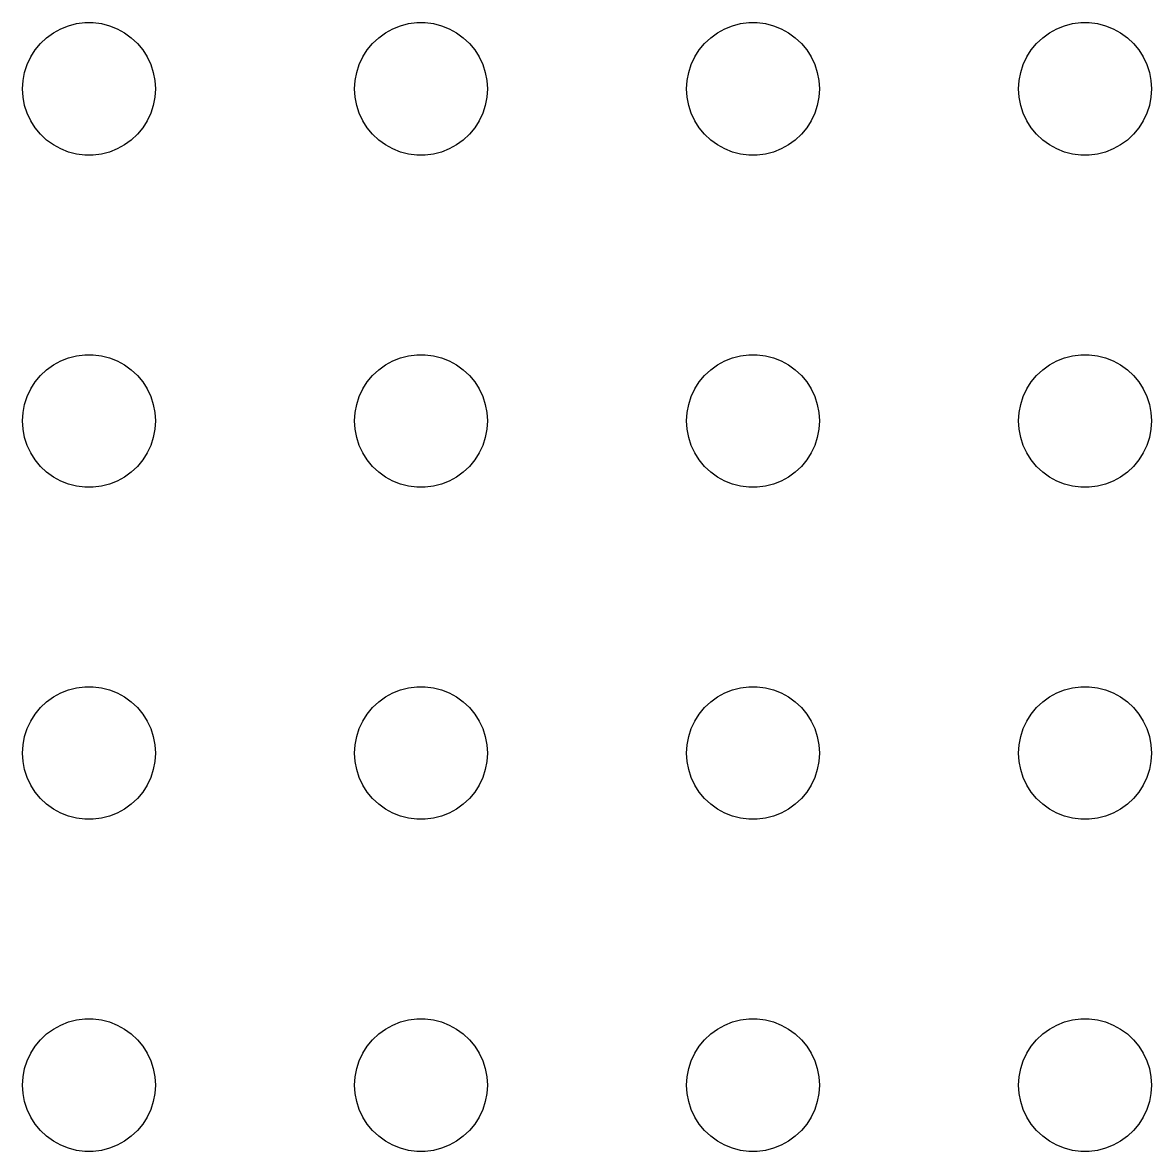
# Model space of a CAD drawing. Header units: metres. Extents: x -127 to 127, y -112 to 112.
# Drawn here: x -91.5 to -66, y -84 to -58.5 of the extents above; entities that cross this region are included whole.
import ezdxf

# ---------------------------------------------------------------- set-up
doc = ezdxf.new("R2010")
doc.units = ezdxf.units.M

msp = doc.modelspace()

# ---------------------------------------------------------------- linework, layer by layer
for p, q in [((-90.8037, -58.7335), (-90.6387, -58.6428)), ((-90.6387, -58.6428), (-90.4635, -58.5734)), ((-90.4635, -58.5734), (-90.2811, -58.5266)), ((-90.2811, -58.5266), (-90.0942, -58.503)), ((-90.0942, -58.503), (-89.9058, -58.503)), ((-89.9058, -58.503), (-89.7189, -58.5266)), ((-89.7189, -58.5266), (-89.5365, -58.5734)), ((-89.5365, -58.5734), (-89.3613, -58.6428)), ((-89.3613, -58.6428), (-89.1963, -58.7335)), ((-83.3037, -58.7335), (-83.1387, -58.6428)), ((-83.1387, -58.6428), (-82.9635, -58.5734)), ((-82.9635, -58.5734), (-82.7811, -58.5266)), ((-82.7811, -58.5266), (-82.5942, -58.503)), ((-82.5942, -58.503), (-82.4058, -58.503)), ((-82.4058, -58.503), (-82.2189, -58.5266)), ((-82.2189, -58.5266), (-82.0365, -58.5734)), ((-82.0365, -58.5734), (-81.8613, -58.6428)), ((-81.8613, -58.6428), (-81.6963, -58.7335)), ((-75.8037, -58.7335), (-75.6387, -58.6428)), ((-75.6387, -58.6428), (-75.4635, -58.5734)), ((-75.4635, -58.5734), (-75.2811, -58.5266)), ((-75.2811, -58.5266), (-75.0942, -58.503)), ((-75.0942, -58.503), (-74.9058, -58.503)), ((-74.9058, -58.503), (-74.7189, -58.5266)), ((-74.7189, -58.5266), (-74.5365, -58.5734)), ((-74.5365, -58.5734), (-74.3613, -58.6428)), ((-74.3613, -58.6428), (-74.1963, -58.7335)), ((-68.3037, -58.7335), (-68.1387, -58.6428)), ((-68.1387, -58.6428), (-67.9635, -58.5734)), ((-67.9635, -58.5734), (-67.7811, -58.5266)), ((-67.7811, -58.5266), (-67.5942, -58.503)), ((-67.5942, -58.503), (-67.4058, -58.503)), ((-67.4058, -58.503), (-67.2189, -58.5266)), ((-67.2189, -58.5266), (-67.0365, -58.5734)), ((-67.0365, -58.5734), (-66.8613, -58.6428)), ((-66.8613, -58.6428), (-66.6963, -58.7335)), ((-91.0934, -58.9732), (-90.9561, -58.8442)), ((-90.9561, -58.8442), (-90.8037, -58.7335)), ((-89.1963, -58.7335), (-89.0439, -58.8442)), ((-89.0439, -58.8442), (-88.9065, -58.9732)), ((-83.5934, -58.9732), (-83.4561, -58.8442)), ((-83.4561, -58.8442), (-83.3037, -58.7335)), ((-81.6963, -58.7335), (-81.5439, -58.8442)), ((-81.5439, -58.8442), (-81.4065, -58.9732)), ((-76.0934, -58.9732), (-75.9561, -58.8442)), ((-75.9561, -58.8442), (-75.8037, -58.7335)), ((-74.1963, -58.7335), (-74.0439, -58.8442)), ((-74.0439, -58.8442), (-73.9065, -58.9732)), ((-68.5934, -58.9732), (-68.4561, -58.8442)), ((-68.4561, -58.8442), (-68.3037, -58.7335)), ((-66.6963, -58.7335), (-66.5439, -58.8442)), ((-66.5439, -58.8442), (-66.4065, -58.9732)), ((-91.3145, -59.2774), (-91.2135, -59.1183)), ((-91.2135, -59.1183), (-91.0934, -58.9732)), ((-88.9065, -58.9732), (-88.7865, -59.1183)), ((-88.7865, -59.1183), (-88.6855, -59.2774)), ((-83.8145, -59.2774), (-83.7135, -59.1183)), ((-83.7135, -59.1183), (-83.5934, -58.9732)), ((-81.4065, -58.9732), (-81.2865, -59.1183)), ((-81.2865, -59.1183), (-81.1855, -59.2774)), ((-76.3145, -59.2774), (-76.2135, -59.1183)), ((-76.2135, -59.1183), (-76.0934, -58.9732)), ((-73.9065, -58.9732), (-73.7865, -59.1183)), ((-73.7865, -59.1183), (-73.6855, -59.2774)), ((-68.8145, -59.2774), (-68.7135, -59.1183)), ((-68.7135, -59.1183), (-68.5934, -58.9732)), ((-66.4065, -58.9732), (-66.2865, -59.1183)), ((-66.2865, -59.1183), (-66.1855, -59.2774)), ((-91.3947, -59.4478), (-91.3145, -59.2774)), ((-88.6855, -59.2774), (-88.6053, -59.4478)), ((-83.8947, -59.4478), (-83.8145, -59.2774)), ((-81.1855, -59.2774), (-81.1053, -59.4478)), ((-76.3947, -59.4478), (-76.3145, -59.2774)), ((-73.6855, -59.2774), (-73.6053, -59.4478)), ((-68.8947, -59.4478), (-68.8145, -59.2774)), ((-66.1855, -59.2774), (-66.1053, -59.4478)), ((-91.4882, -59.812), (-91.4529, -59.627)), ((-91.4529, -59.627), (-91.3947, -59.4478)), ((-88.6053, -59.4478), (-88.5471, -59.627)), ((-88.5471, -59.627), (-88.5118, -59.812)), ((-83.9882, -59.812), (-83.9529, -59.627)), ((-83.9529, -59.627), (-83.8947, -59.4478)), ((-81.1053, -59.4478), (-81.0471, -59.627)), ((-81.0471, -59.627), (-81.0118, -59.812)), ((-76.4882, -59.812), (-76.4529, -59.627)), ((-76.4529, -59.627), (-76.3947, -59.4478)), ((-73.6053, -59.4478), (-73.5471, -59.627)), ((-73.5471, -59.627), (-73.5118, -59.812)), ((-68.9882, -59.812), (-68.9529, -59.627)), ((-68.9529, -59.627), (-68.8947, -59.4478)), ((-66.1053, -59.4478), (-66.0471, -59.627)), ((-66.0471, -59.627), (-66.0118, -59.812)), ((-91.5, -60), (-91.4882, -59.812)), ((-88.5118, -59.812), (-88.5, -60)), ((-84, -60), (-83.9882, -59.812)), ((-81.0118, -59.812), (-81, -60)), ((-76.5, -60), (-76.4882, -59.812)), ((-73.5118, -59.812), (-73.5, -60)), ((-69, -60), (-68.9882, -59.812)), ((-66.0118, -59.812), (-66, -60)), ((-91.4882, -60.188), (-91.5, -60)), ((-88.5, -60), (-88.5118, -60.188)), ((-83.9882, -60.188), (-84, -60)), ((-81, -60), (-81.0118, -60.188)), ((-76.4882, -60.188), (-76.5, -60)), ((-73.5, -60), (-73.5118, -60.188)), ((-68.9882, -60.188), (-69, -60)), ((-66, -60), (-66.0118, -60.188)), ((-91.4529, -60.373), (-91.4882, -60.188)), ((-91.3947, -60.5522), (-91.4529, -60.373)), ((-88.5471, -60.373), (-88.6053, -60.5522)), ((-88.5118, -60.188), (-88.5471, -60.373)), ((-83.9529, -60.373), (-83.9882, -60.188)), ((-83.8947, -60.5522), (-83.9529, -60.373)), ((-81.0471, -60.373), (-81.1053, -60.5522)), ((-81.0118, -60.188), (-81.0471, -60.373)), ((-76.4529, -60.373), (-76.4882, -60.188)), ((-76.3947, -60.5522), (-76.4529, -60.373)), ((-73.5471, -60.373), (-73.6053, -60.5522)), ((-73.5118, -60.188), (-73.5471, -60.373)), ((-68.9529, -60.373), (-68.9882, -60.188)), ((-68.8947, -60.5522), (-68.9529, -60.373)), ((-66.0471, -60.373), (-66.1053, -60.5522)), ((-66.0118, -60.188), (-66.0471, -60.373)), ((-91.3145, -60.7226), (-91.3947, -60.5522)), ((-88.6053, -60.5522), (-88.6855, -60.7226)), ((-83.8145, -60.7226), (-83.8947, -60.5522)), ((-81.1053, -60.5522), (-81.1855, -60.7226)), ((-76.3145, -60.7226), (-76.3947, -60.5522)), ((-73.6053, -60.5522), (-73.6855, -60.7226)), ((-68.8145, -60.7226), (-68.8947, -60.5522)), ((-66.1053, -60.5522), (-66.1855, -60.7226)), ((-91.2135, -60.8817), (-91.3145, -60.7226)), ((-91.0934, -61.0268), (-91.2135, -60.8817)), ((-88.7865, -60.8817), (-88.9065, -61.0268)), ((-88.6855, -60.7226), (-88.7865, -60.8817)), ((-83.7135, -60.8817), (-83.8145, -60.7226)), ((-83.5934, -61.0268), (-83.7135, -60.8817)), ((-81.2865, -60.8817), (-81.4065, -61.0268)), ((-81.1855, -60.7226), (-81.2865, -60.8817)), ((-76.2135, -60.8817), (-76.3145, -60.7226)), ((-76.0934, -61.0268), (-76.2135, -60.8817)), ((-73.7865, -60.8817), (-73.9065, -61.0268)), ((-73.6855, -60.7226), (-73.7865, -60.8817)), ((-68.7135, -60.8817), (-68.8145, -60.7226)), ((-68.5934, -61.0268), (-68.7135, -60.8817)), ((-66.2865, -60.8817), (-66.4065, -61.0268)), ((-66.1855, -60.7226), (-66.2865, -60.8817)), ((-90.9561, -61.1558), (-91.0934, -61.0268)), ((-90.8037, -61.2665), (-90.9561, -61.1558)), ((-89.0439, -61.1558), (-89.1963, -61.2665)), ((-88.9065, -61.0268), (-89.0439, -61.1558)), ((-83.4561, -61.1558), (-83.5934, -61.0268)), ((-83.3037, -61.2665), (-83.4561, -61.1558)), ((-81.5439, -61.1558), (-81.6963, -61.2665)), ((-81.4065, -61.0268), (-81.5439, -61.1558)), ((-75.9561, -61.1558), (-76.0934, -61.0268)), ((-75.8037, -61.2665), (-75.9561, -61.1558)), ((-74.0439, -61.1558), (-74.1963, -61.2665)), ((-73.9065, -61.0268), (-74.0439, -61.1558)), ((-68.4561, -61.1558), (-68.5934, -61.0268)), ((-68.3037, -61.2665), (-68.4561, -61.1558)), ((-66.5439, -61.1558), (-66.6963, -61.2665)), ((-66.4065, -61.0268), (-66.5439, -61.1558)), ((-90.6387, -61.3572), (-90.8037, -61.2665)), ((-90.4635, -61.4266), (-90.6387, -61.3572)), ((-90.2811, -61.4734), (-90.4635, -61.4266)), ((-89.5365, -61.4266), (-89.7189, -61.4734)), ((-89.3613, -61.3572), (-89.5365, -61.4266)), ((-89.1963, -61.2665), (-89.3613, -61.3572)), ((-83.1387, -61.3572), (-83.3037, -61.2665)), ((-82.9635, -61.4266), (-83.1387, -61.3572)), ((-82.7811, -61.4734), (-82.9635, -61.4266)), ((-82.0365, -61.4266), (-82.2189, -61.4734)), ((-81.8613, -61.3572), (-82.0365, -61.4266)), ((-81.6963, -61.2665), (-81.8613, -61.3572)), ((-75.6387, -61.3572), (-75.8037, -61.2665)), ((-75.4635, -61.4266), (-75.6387, -61.3572)), ((-75.2811, -61.4734), (-75.4635, -61.4266)), ((-74.5365, -61.4266), (-74.7189, -61.4734)), ((-74.3613, -61.3572), (-74.5365, -61.4266)), ((-74.1963, -61.2665), (-74.3613, -61.3572)), ((-68.1387, -61.3572), (-68.3037, -61.2665)), ((-67.9635, -61.4266), (-68.1387, -61.3572)), ((-67.7811, -61.4734), (-67.9635, -61.4266)), ((-67.0365, -61.4266), (-67.2189, -61.4734)), ((-66.8613, -61.3572), (-67.0365, -61.4266)), ((-66.6963, -61.2665), (-66.8613, -61.3572)), ((-90.0942, -61.497), (-90.2811, -61.4734)), ((-89.9058, -61.497), (-90.0942, -61.497)), ((-89.7189, -61.4734), (-89.9058, -61.497)), ((-82.5942, -61.497), (-82.7811, -61.4734)), ((-82.4058, -61.497), (-82.5942, -61.497)), ((-82.2189, -61.4734), (-82.4058, -61.497)), ((-75.0942, -61.497), (-75.2811, -61.4734)), ((-74.9058, -61.497), (-75.0942, -61.497)), ((-74.7189, -61.4734), (-74.9058, -61.497)), ((-67.5942, -61.497), (-67.7811, -61.4734)), ((-67.4058, -61.497), (-67.5942, -61.497)), ((-67.2189, -61.4734), (-67.4058, -61.497)), ((-90.4635, -66.0734), (-90.2811, -66.0266)), ((-90.2811, -66.0266), (-90.0942, -66.003)), ((-90.0942, -66.003), (-89.9058, -66.003)), ((-89.9058, -66.003), (-89.7189, -66.0266)), ((-89.7189, -66.0266), (-89.5365, -66.0734)), ((-82.9635, -66.0734), (-82.7811, -66.0266)), ((-82.7811, -66.0266), (-82.5942, -66.003)), ((-82.5942, -66.003), (-82.4058, -66.003)), ((-82.4058, -66.003), (-82.2189, -66.0266)), ((-82.2189, -66.0266), (-82.0365, -66.0734)), ((-75.4635, -66.0734), (-75.2811, -66.0266)), ((-75.2811, -66.0266), (-75.0942, -66.003)), ((-75.0942, -66.003), (-74.9058, -66.003)), ((-74.9058, -66.003), (-74.7189, -66.0266)), ((-74.7189, -66.0266), (-74.5365, -66.0734)), ((-67.9635, -66.0734), (-67.7811, -66.0266)), ((-67.7811, -66.0266), (-67.5942, -66.003)), ((-67.5942, -66.003), (-67.4058, -66.003)), ((-67.4058, -66.003), (-67.2189, -66.0266)), ((-67.2189, -66.0266), (-67.0365, -66.0734)), ((-90.9561, -66.3442), (-90.8037, -66.2335)), ((-90.8037, -66.2335), (-90.6387, -66.1428)), ((-90.6387, -66.1428), (-90.4635, -66.0734)), ((-89.5365, -66.0734), (-89.3613, -66.1428)), ((-89.3613, -66.1428), (-89.1963, -66.2335)), ((-89.1963, -66.2335), (-89.0439, -66.3442)), ((-83.4561, -66.3442), (-83.3037, -66.2335)), ((-83.3037, -66.2335), (-83.1387, -66.1428)), ((-83.1387, -66.1428), (-82.9635, -66.0734)), ((-82.0365, -66.0734), (-81.8613, -66.1428)), ((-81.8613, -66.1428), (-81.6963, -66.2335)), ((-81.6963, -66.2335), (-81.5439, -66.3442)), ((-75.9561, -66.3442), (-75.8037, -66.2335)), ((-75.8037, -66.2335), (-75.6387, -66.1428)), ((-75.6387, -66.1428), (-75.4635, -66.0734)), ((-74.5365, -66.0734), (-74.3613, -66.1428)), ((-74.3613, -66.1428), (-74.1963, -66.2335)), ((-74.1963, -66.2335), (-74.0439, -66.3442)), ((-68.4561, -66.3442), (-68.3037, -66.2335)), ((-68.3037, -66.2335), (-68.1387, -66.1428)), ((-68.1387, -66.1428), (-67.9635, -66.0734)), ((-67.0365, -66.0734), (-66.8613, -66.1428)), ((-66.8613, -66.1428), (-66.6963, -66.2335)), ((-66.6963, -66.2335), (-66.5439, -66.3442)), ((-91.2135, -66.6183), (-91.0934, -66.4732)), ((-91.0934, -66.4732), (-90.9561, -66.3442)), ((-89.0439, -66.3442), (-88.9065, -66.4732)), ((-88.9065, -66.4732), (-88.7865, -66.6183)), ((-83.7135, -66.6183), (-83.5934, -66.4732)), ((-83.5934, -66.4732), (-83.4561, -66.3442)), ((-81.5439, -66.3442), (-81.4065, -66.4732)), ((-81.4065, -66.4732), (-81.2865, -66.6183)), ((-76.2135, -66.6183), (-76.0934, -66.4732)), ((-76.0934, -66.4732), (-75.9561, -66.3442)), ((-74.0439, -66.3442), (-73.9065, -66.4732)), ((-73.9065, -66.4732), (-73.7865, -66.6183)), ((-68.7135, -66.6183), (-68.5934, -66.4732)), ((-68.5934, -66.4732), (-68.4561, -66.3442)), ((-66.5439, -66.3442), (-66.4065, -66.4732)), ((-66.4065, -66.4732), (-66.2865, -66.6183)), ((-91.3947, -66.9478), (-91.3145, -66.7774)), ((-91.3145, -66.7774), (-91.2135, -66.6183)), ((-88.7865, -66.6183), (-88.6855, -66.7774)), ((-88.6855, -66.7774), (-88.6053, -66.9478)), ((-83.8947, -66.9478), (-83.8145, -66.7774)), ((-83.8145, -66.7774), (-83.7135, -66.6183)), ((-81.2865, -66.6183), (-81.1855, -66.7774)), ((-81.1855, -66.7774), (-81.1053, -66.9478)), ((-76.3947, -66.9478), (-76.3145, -66.7774)), ((-76.3145, -66.7774), (-76.2135, -66.6183)), ((-73.7865, -66.6183), (-73.6855, -66.7774)), ((-73.6855, -66.7774), (-73.6053, -66.9478)), ((-68.8947, -66.9478), (-68.8145, -66.7774)), ((-68.8145, -66.7774), (-68.7135, -66.6183)), ((-66.2865, -66.6183), (-66.1855, -66.7774)), ((-66.1855, -66.7774), (-66.1053, -66.9478)), ((-91.4529, -67.127), (-91.3947, -66.9478)), ((-88.6053, -66.9478), (-88.5471, -67.127)), ((-83.9529, -67.127), (-83.8947, -66.9478)), ((-81.1053, -66.9478), (-81.0471, -67.127)), ((-76.4529, -67.127), (-76.3947, -66.9478)), ((-73.6053, -66.9478), (-73.5471, -67.127)), ((-68.9529, -67.127), (-68.8947, -66.9478)), ((-66.1053, -66.9478), (-66.0471, -67.127)), ((-91.5, -67.5), (-91.4882, -67.312)), ((-91.4882, -67.312), (-91.4529, -67.127)), ((-88.5471, -67.127), (-88.5118, -67.312)), ((-88.5118, -67.312), (-88.5, -67.5)), ((-84, -67.5), (-83.9882, -67.312)), ((-83.9882, -67.312), (-83.9529, -67.127)), ((-81.0471, -67.127), (-81.0118, -67.312)), ((-81.0118, -67.312), (-81, -67.5)), ((-76.5, -67.5), (-76.4882, -67.312)), ((-76.4882, -67.312), (-76.4529, -67.127)), ((-73.5471, -67.127), (-73.5118, -67.312)), ((-73.5118, -67.312), (-73.5, -67.5)), ((-69, -67.5), (-68.9882, -67.312)), ((-68.9882, -67.312), (-68.9529, -67.127)), ((-66.0471, -67.127), (-66.0118, -67.312)), ((-66.0118, -67.312), (-66, -67.5)), ((-91.4882, -67.688), (-91.5, -67.5)), ((-88.5, -67.5), (-88.5118, -67.688)), ((-83.9882, -67.688), (-84, -67.5)), ((-81, -67.5), (-81.0118, -67.688)), ((-76.4882, -67.688), (-76.5, -67.5)), ((-73.5, -67.5), (-73.5118, -67.688)), ((-68.9882, -67.688), (-69, -67.5)), ((-66, -67.5), (-66.0118, -67.688)), ((-91.4529, -67.873), (-91.4882, -67.688)), ((-88.5118, -67.688), (-88.5471, -67.873)), ((-83.9529, -67.873), (-83.9882, -67.688)), ((-81.0118, -67.688), (-81.0471, -67.873)), ((-76.4529, -67.873), (-76.4882, -67.688)), ((-73.5118, -67.688), (-73.5471, -67.873)), ((-68.9529, -67.873), (-68.9882, -67.688)), ((-66.0118, -67.688), (-66.0471, -67.873)), ((-91.3947, -68.0522), (-91.4529, -67.873)), ((-91.3145, -68.2226), (-91.3947, -68.0522)), ((-88.6053, -68.0522), (-88.6855, -68.2226)), ((-88.5471, -67.873), (-88.6053, -68.0522)), ((-83.8947, -68.0522), (-83.9529, -67.873)), ((-83.8145, -68.2226), (-83.8947, -68.0522)), ((-81.1053, -68.0522), (-81.1855, -68.2226)), ((-81.0471, -67.873), (-81.1053, -68.0522)), ((-76.3947, -68.0522), (-76.4529, -67.873)), ((-76.3145, -68.2226), (-76.3947, -68.0522)), ((-73.6053, -68.0522), (-73.6855, -68.2226)), ((-73.5471, -67.873), (-73.6053, -68.0522)), ((-68.8947, -68.0522), (-68.9529, -67.873)), ((-68.8145, -68.2226), (-68.8947, -68.0522)), ((-66.1053, -68.0522), (-66.1855, -68.2226)), ((-66.0471, -67.873), (-66.1053, -68.0522)), ((-91.2135, -68.3817), (-91.3145, -68.2226)), ((-88.6855, -68.2226), (-88.7865, -68.3817)), ((-83.7135, -68.3817), (-83.8145, -68.2226)), ((-81.1855, -68.2226), (-81.2865, -68.3817)), ((-76.2135, -68.3817), (-76.3145, -68.2226)), ((-73.6855, -68.2226), (-73.7865, -68.3817)), ((-68.7135, -68.3817), (-68.8145, -68.2226)), ((-66.1855, -68.2226), (-66.2865, -68.3817)), ((-91.0934, -68.5268), (-91.2135, -68.3817)), ((-90.9561, -68.6558), (-91.0934, -68.5268)), ((-88.9065, -68.5268), (-89.0439, -68.6558)), ((-88.7865, -68.3817), (-88.9065, -68.5268)), ((-83.5934, -68.5268), (-83.7135, -68.3817)), ((-83.4561, -68.6558), (-83.5934, -68.5268)), ((-81.4065, -68.5268), (-81.5439, -68.6558)), ((-81.2865, -68.3817), (-81.4065, -68.5268)), ((-76.0934, -68.5268), (-76.2135, -68.3817)), ((-75.9561, -68.6558), (-76.0934, -68.5268)), ((-73.9065, -68.5268), (-74.0439, -68.6558)), ((-73.7865, -68.3817), (-73.9065, -68.5268)), ((-68.5934, -68.5268), (-68.7135, -68.3817)), ((-68.4561, -68.6558), (-68.5934, -68.5268)), ((-66.4065, -68.5268), (-66.5439, -68.6558)), ((-66.2865, -68.3817), (-66.4065, -68.5268)), ((-90.8037, -68.7665), (-90.9561, -68.6558)), ((-90.6387, -68.8572), (-90.8037, -68.7665)), ((-89.1963, -68.7665), (-89.3613, -68.8572)), ((-89.0439, -68.6558), (-89.1963, -68.7665)), ((-83.3037, -68.7665), (-83.4561, -68.6558)), ((-83.1387, -68.8572), (-83.3037, -68.7665)), ((-81.6963, -68.7665), (-81.8613, -68.8572)), ((-81.5439, -68.6558), (-81.6963, -68.7665)), ((-75.8037, -68.7665), (-75.9561, -68.6558)), ((-75.6387, -68.8572), (-75.8037, -68.7665)), ((-74.1963, -68.7665), (-74.3613, -68.8572)), ((-74.0439, -68.6558), (-74.1963, -68.7665)), ((-68.3037, -68.7665), (-68.4561, -68.6558)), ((-68.1387, -68.8572), (-68.3037, -68.7665)), ((-66.6963, -68.7665), (-66.8613, -68.8572)), ((-66.5439, -68.6558), (-66.6963, -68.7665)), ((-90.4635, -68.9266), (-90.6387, -68.8572)), ((-90.2811, -68.9734), (-90.4635, -68.9266)), ((-90.0942, -68.997), (-90.2811, -68.9734)), ((-89.9058, -68.997), (-90.0942, -68.997)), ((-89.7189, -68.9734), (-89.9058, -68.997)), ((-89.5365, -68.9266), (-89.7189, -68.9734)), ((-89.3613, -68.8572), (-89.5365, -68.9266)), ((-82.9635, -68.9266), (-83.1387, -68.8572)), ((-82.7811, -68.9734), (-82.9635, -68.9266)), ((-82.5942, -68.997), (-82.7811, -68.9734)), ((-82.4058, -68.997), (-82.5942, -68.997)), ((-82.2189, -68.9734), (-82.4058, -68.997)), ((-82.0365, -68.9266), (-82.2189, -68.9734)), ((-81.8613, -68.8572), (-82.0365, -68.9266)), ((-75.4635, -68.9266), (-75.6387, -68.8572)), ((-75.2811, -68.9734), (-75.4635, -68.9266)), ((-75.0942, -68.997), (-75.2811, -68.9734)), ((-74.9058, -68.997), (-75.0942, -68.997)), ((-74.7189, -68.9734), (-74.9058, -68.997)), ((-74.5365, -68.9266), (-74.7189, -68.9734)), ((-74.3613, -68.8572), (-74.5365, -68.9266)), ((-67.9635, -68.9266), (-68.1387, -68.8572)), ((-67.7811, -68.9734), (-67.9635, -68.9266)), ((-67.5942, -68.997), (-67.7811, -68.9734)), ((-67.4058, -68.997), (-67.5942, -68.997)), ((-67.2189, -68.9734), (-67.4058, -68.997)), ((-67.0365, -68.9266), (-67.2189, -68.9734)), ((-66.8613, -68.8572), (-67.0365, -68.9266)), ((-90.8037, -73.7335), (-90.6387, -73.6428)), ((-90.6387, -73.6428), (-90.4635, -73.5734)), ((-90.4635, -73.5734), (-90.2811, -73.5266)), ((-90.2811, -73.5266), (-90.0942, -73.503)), ((-90.0942, -73.503), (-89.9058, -73.503)), ((-89.9058, -73.503), (-89.7189, -73.5266)), ((-89.7189, -73.5266), (-89.5365, -73.5734)), ((-89.5365, -73.5734), (-89.3613, -73.6428)), ((-89.3613, -73.6428), (-89.1963, -73.7335)), ((-83.3037, -73.7335), (-83.1387, -73.6428)), ((-83.1387, -73.6428), (-82.9635, -73.5734)), ((-82.9635, -73.5734), (-82.7811, -73.5266)), ((-82.7811, -73.5266), (-82.5942, -73.503)), ((-82.5942, -73.503), (-82.4058, -73.503)), ((-82.4058, -73.503), (-82.2189, -73.5266)), ((-82.2189, -73.5266), (-82.0365, -73.5734)), ((-82.0365, -73.5734), (-81.8613, -73.6428)), ((-81.8613, -73.6428), (-81.6963, -73.7335)), ((-75.8037, -73.7335), (-75.6387, -73.6428)), ((-75.6387, -73.6428), (-75.4635, -73.5734)), ((-75.4635, -73.5734), (-75.2811, -73.5266)), ((-75.2811, -73.5266), (-75.0942, -73.503)), ((-75.0942, -73.503), (-74.9058, -73.503)), ((-74.9058, -73.503), (-74.7189, -73.5266)), ((-74.7189, -73.5266), (-74.5365, -73.5734)), ((-74.5365, -73.5734), (-74.3613, -73.6428)), ((-74.3613, -73.6428), (-74.1963, -73.7335)), ((-68.3037, -73.7335), (-68.1387, -73.6428)), ((-68.1387, -73.6428), (-67.9635, -73.5734)), ((-67.9635, -73.5734), (-67.7811, -73.5266)), ((-67.7811, -73.5266), (-67.5942, -73.503)), ((-67.5942, -73.503), (-67.4058, -73.503)), ((-67.4058, -73.503), (-67.2189, -73.5266)), ((-67.2189, -73.5266), (-67.0365, -73.5734)), ((-67.0365, -73.5734), (-66.8613, -73.6428)), ((-66.8613, -73.6428), (-66.6963, -73.7335)), ((-91.0934, -73.9732), (-90.9561, -73.8442)), ((-90.9561, -73.8442), (-90.8037, -73.7335)), ((-89.1963, -73.7335), (-89.0439, -73.8442)), ((-89.0439, -73.8442), (-88.9065, -73.9732)), ((-83.5934, -73.9732), (-83.4561, -73.8442)), ((-83.4561, -73.8442), (-83.3037, -73.7335)), ((-81.6963, -73.7335), (-81.5439, -73.8442)), ((-81.5439, -73.8442), (-81.4065, -73.9732)), ((-76.0934, -73.9732), (-75.9561, -73.8442)), ((-75.9561, -73.8442), (-75.8037, -73.7335)), ((-74.1963, -73.7335), (-74.0439, -73.8442)), ((-74.0439, -73.8442), (-73.9065, -73.9732)), ((-68.5934, -73.9732), (-68.4561, -73.8442)), ((-68.4561, -73.8442), (-68.3037, -73.7335)), ((-66.6963, -73.7335), (-66.5439, -73.8442)), ((-66.5439, -73.8442), (-66.4065, -73.9732)), ((-91.3145, -74.2774), (-91.2135, -74.1183)), ((-91.2135, -74.1183), (-91.0934, -73.9732)), ((-88.9065, -73.9732), (-88.7865, -74.1183)), ((-88.7865, -74.1183), (-88.6855, -74.2774)), ((-83.8145, -74.2774), (-83.7135, -74.1183)), ((-83.7135, -74.1183), (-83.5934, -73.9732)), ((-81.4065, -73.9732), (-81.2865, -74.1183)), ((-81.2865, -74.1183), (-81.1855, -74.2774)), ((-76.3145, -74.2774), (-76.2135, -74.1183)), ((-76.2135, -74.1183), (-76.0934, -73.9732)), ((-73.9065, -73.9732), (-73.7865, -74.1183)), ((-73.7865, -74.1183), (-73.6855, -74.2774)), ((-68.8145, -74.2774), (-68.7135, -74.1183)), ((-68.7135, -74.1183), (-68.5934, -73.9732)), ((-66.4065, -73.9732), (-66.2865, -74.1183)), ((-66.2865, -74.1183), (-66.1855, -74.2774)), ((-91.4529, -74.627), (-91.3947, -74.4478)), ((-91.3947, -74.4478), (-91.3145, -74.2774)), ((-88.6855, -74.2774), (-88.6053, -74.4478)), ((-88.6053, -74.4478), (-88.5471, -74.627)), ((-83.9529, -74.627), (-83.8947, -74.4478)), ((-83.8947, -74.4478), (-83.8145, -74.2774)), ((-81.1855, -74.2774), (-81.1053, -74.4478)), ((-81.1053, -74.4478), (-81.0471, -74.627)), ((-76.4529, -74.627), (-76.3947, -74.4478)), ((-76.3947, -74.4478), (-76.3145, -74.2774)), ((-73.6855, -74.2774), (-73.6053, -74.4478)), ((-73.6053, -74.4478), (-73.5471, -74.627)), ((-68.9529, -74.627), (-68.8947, -74.4478)), ((-68.8947, -74.4478), (-68.8145, -74.2774)), ((-66.1855, -74.2774), (-66.1053, -74.4478)), ((-66.1053, -74.4478), (-66.0471, -74.627)), ((-91.4882, -74.812), (-91.4529, -74.627)), ((-88.5471, -74.627), (-88.5118, -74.812)), ((-83.9882, -74.812), (-83.9529, -74.627)), ((-81.0471, -74.627), (-81.0118, -74.812)), ((-76.4882, -74.812), (-76.4529, -74.627)), ((-73.5471, -74.627), (-73.5118, -74.812)), ((-68.9882, -74.812), (-68.9529, -74.627)), ((-66.0471, -74.627), (-66.0118, -74.812)), ((-91.5, -75), (-91.4882, -74.812)), ((-88.5118, -74.812), (-88.5, -75)), ((-84, -75), (-83.9882, -74.812)), ((-81.0118, -74.812), (-81, -75)), ((-76.5, -75), (-76.4882, -74.812)), ((-73.5118, -74.812), (-73.5, -75)), ((-69, -75), (-68.9882, -74.812)), ((-66.0118, -74.812), (-66, -75)), ((-91.4882, -75.188), (-91.5, -75)), ((-91.4529, -75.373), (-91.4882, -75.188)), ((-88.5118, -75.188), (-88.5471, -75.373)), ((-88.5, -75), (-88.5118, -75.188)), ((-83.9882, -75.188), (-84, -75)), ((-83.9529, -75.373), (-83.9882, -75.188)), ((-81.0118, -75.188), (-81.0471, -75.373)), ((-81, -75), (-81.0118, -75.188)), ((-76.4882, -75.188), (-76.5, -75)), ((-76.4529, -75.373), (-76.4882, -75.188)), ((-73.5118, -75.188), (-73.5471, -75.373)), ((-73.5, -75), (-73.5118, -75.188)), ((-68.9882, -75.188), (-69, -75)), ((-68.9529, -75.373), (-68.9882, -75.188)), ((-66.0118, -75.188), (-66.0471, -75.373)), ((-66, -75), (-66.0118, -75.188)), ((-91.3947, -75.5522), (-91.4529, -75.373)), ((-88.5471, -75.373), (-88.6053, -75.5522)), ((-83.8947, -75.5522), (-83.9529, -75.373)), ((-81.0471, -75.373), (-81.1053, -75.5522)), ((-76.3947, -75.5522), (-76.4529, -75.373)), ((-73.5471, -75.373), (-73.6053, -75.5522)), ((-68.8947, -75.5522), (-68.9529, -75.373)), ((-66.0471, -75.373), (-66.1053, -75.5522)), ((-91.3145, -75.7226), (-91.3947, -75.5522)), ((-91.2135, -75.8817), (-91.3145, -75.7226)), ((-88.6855, -75.7226), (-88.7865, -75.8817)), ((-88.6053, -75.5522), (-88.6855, -75.7226)), ((-83.8145, -75.7226), (-83.8947, -75.5522)), ((-83.7135, -75.8817), (-83.8145, -75.7226)), ((-81.1855, -75.7226), (-81.2865, -75.8817)), ((-81.1053, -75.5522), (-81.1855, -75.7226)), ((-76.3145, -75.7226), (-76.3947, -75.5522)), ((-76.2135, -75.8817), (-76.3145, -75.7226)), ((-73.6855, -75.7226), (-73.7865, -75.8817)), ((-73.6053, -75.5522), (-73.6855, -75.7226)), ((-68.8145, -75.7226), (-68.8947, -75.5522)), ((-68.7135, -75.8817), (-68.8145, -75.7226)), ((-66.1855, -75.7226), (-66.2865, -75.8817)), ((-66.1053, -75.5522), (-66.1855, -75.7226)), ((-91.0934, -76.0268), (-91.2135, -75.8817)), ((-88.7865, -75.8817), (-88.9065, -76.0268)), ((-83.5934, -76.0268), (-83.7135, -75.8817)), ((-81.2865, -75.8817), (-81.4065, -76.0268)), ((-76.0934, -76.0268), (-76.2135, -75.8817)), ((-73.7865, -75.8817), (-73.9065, -76.0268)), ((-68.5934, -76.0268), (-68.7135, -75.8817)), ((-66.2865, -75.8817), (-66.4065, -76.0268)), ((-90.9561, -76.1558), (-91.0934, -76.0268)), ((-90.8037, -76.2665), (-90.9561, -76.1558)), ((-89.0439, -76.1558), (-89.1963, -76.2665)), ((-88.9065, -76.0268), (-89.0439, -76.1558)), ((-83.4561, -76.1558), (-83.5934, -76.0268)), ((-83.3037, -76.2665), (-83.4561, -76.1558)), ((-81.5439, -76.1558), (-81.6963, -76.2665)), ((-81.4065, -76.0268), (-81.5439, -76.1558)), ((-75.9561, -76.1558), (-76.0934, -76.0268)), ((-75.8037, -76.2665), (-75.9561, -76.1558)), ((-74.0439, -76.1558), (-74.1963, -76.2665)), ((-73.9065, -76.0268), (-74.0439, -76.1558)), ((-68.4561, -76.1558), (-68.5934, -76.0268)), ((-68.3037, -76.2665), (-68.4561, -76.1558)), ((-66.5439, -76.1558), (-66.6963, -76.2665)), ((-66.4065, -76.0268), (-66.5439, -76.1558)), ((-90.6387, -76.3572), (-90.8037, -76.2665)), ((-90.4635, -76.4266), (-90.6387, -76.3572)), ((-90.2811, -76.4734), (-90.4635, -76.4266)), ((-90.0942, -76.497), (-90.2811, -76.4734)), ((-89.9058, -76.497), (-90.0942, -76.497)), ((-89.7189, -76.4734), (-89.9058, -76.497)), ((-89.5365, -76.4266), (-89.7189, -76.4734)), ((-89.3613, -76.3572), (-89.5365, -76.4266)), ((-89.1963, -76.2665), (-89.3613, -76.3572)), ((-83.1387, -76.3572), (-83.3037, -76.2665)), ((-82.9635, -76.4266), (-83.1387, -76.3572)), ((-82.7811, -76.4734), (-82.9635, -76.4266)), ((-82.5942, -76.497), (-82.7811, -76.4734)), ((-82.4058, -76.497), (-82.5942, -76.497)), ((-82.2189, -76.4734), (-82.4058, -76.497)), ((-82.0365, -76.4266), (-82.2189, -76.4734)), ((-81.8613, -76.3572), (-82.0365, -76.4266)), ((-81.6963, -76.2665), (-81.8613, -76.3572)), ((-75.6387, -76.3572), (-75.8037, -76.2665)), ((-75.4635, -76.4266), (-75.6387, -76.3572)), ((-75.2811, -76.4734), (-75.4635, -76.4266)), ((-75.0942, -76.497), (-75.2811, -76.4734)), ((-74.9058, -76.497), (-75.0942, -76.497)), ((-74.7189, -76.4734), (-74.9058, -76.497)), ((-74.5365, -76.4266), (-74.7189, -76.4734)), ((-74.3613, -76.3572), (-74.5365, -76.4266)), ((-74.1963, -76.2665), (-74.3613, -76.3572)), ((-68.1387, -76.3572), (-68.3037, -76.2665)), ((-67.9635, -76.4266), (-68.1387, -76.3572)), ((-67.7811, -76.4734), (-67.9635, -76.4266)), ((-67.5942, -76.497), (-67.7811, -76.4734)), ((-67.4058, -76.497), (-67.5942, -76.497)), ((-67.2189, -76.4734), (-67.4058, -76.497)), ((-67.0365, -76.4266), (-67.2189, -76.4734)), ((-66.8613, -76.3572), (-67.0365, -76.4266)), ((-66.6963, -76.2665), (-66.8613, -76.3572)), ((-90.6387, -81.1428), (-90.4635, -81.0734)), ((-90.4635, -81.0734), (-90.2811, -81.0266)), ((-90.2811, -81.0266), (-90.0942, -81.003)), ((-90.0942, -81.003), (-89.9058, -81.003)), ((-89.9058, -81.003), (-89.7189, -81.0266)), ((-89.7189, -81.0266), (-89.5365, -81.0734)), ((-89.5365, -81.0734), (-89.3613, -81.1428)), ((-83.1387, -81.1428), (-82.9635, -81.0734)), ((-82.9635, -81.0734), (-82.7811, -81.0266)), ((-82.7811, -81.0266), (-82.5942, -81.003)), ((-82.5942, -81.003), (-82.4058, -81.003)), ((-82.4058, -81.003), (-82.2189, -81.0266)), ((-82.2189, -81.0266), (-82.0365, -81.0734)), ((-82.0365, -81.0734), (-81.8613, -81.1428)), ((-75.6387, -81.1428), (-75.4635, -81.0734)), ((-75.4635, -81.0734), (-75.2811, -81.0266)), ((-75.2811, -81.0266), (-75.0942, -81.003)), ((-75.0942, -81.003), (-74.9058, -81.003)), ((-74.9058, -81.003), (-74.7189, -81.0266)), ((-74.7189, -81.0266), (-74.5365, -81.0734)), ((-74.5365, -81.0734), (-74.3613, -81.1428)), ((-68.1387, -81.1428), (-67.9635, -81.0734)), ((-67.9635, -81.0734), (-67.7811, -81.0266)), ((-67.7811, -81.0266), (-67.5942, -81.003)), ((-67.5942, -81.003), (-67.4058, -81.003)), ((-67.4058, -81.003), (-67.2189, -81.0266)), ((-67.2189, -81.0266), (-67.0365, -81.0734)), ((-67.0365, -81.0734), (-66.8613, -81.1428)), ((-91.0934, -81.4732), (-90.9561, -81.3442)), ((-90.9561, -81.3442), (-90.8037, -81.2335)), ((-90.8037, -81.2335), (-90.6387, -81.1428)), ((-89.3613, -81.1428), (-89.1963, -81.2335)), ((-89.1963, -81.2335), (-89.0439, -81.3442)), ((-89.0439, -81.3442), (-88.9065, -81.4732)), ((-83.5934, -81.4732), (-83.4561, -81.3442)), ((-83.4561, -81.3442), (-83.3037, -81.2335)), ((-83.3037, -81.2335), (-83.1387, -81.1428)), ((-81.8613, -81.1428), (-81.6963, -81.2335)), ((-81.6963, -81.2335), (-81.5439, -81.3442)), ((-81.5439, -81.3442), (-81.4065, -81.4732)), ((-76.0934, -81.4732), (-75.9561, -81.3442)), ((-75.9561, -81.3442), (-75.8037, -81.2335)), ((-75.8037, -81.2335), (-75.6387, -81.1428)), ((-74.3613, -81.1428), (-74.1963, -81.2335)), ((-74.1963, -81.2335), (-74.0439, -81.3442)), ((-74.0439, -81.3442), (-73.9065, -81.4732)), ((-68.5934, -81.4732), (-68.4561, -81.3442)), ((-68.4561, -81.3442), (-68.3037, -81.2335)), ((-68.3037, -81.2335), (-68.1387, -81.1428)), ((-66.8613, -81.1428), (-66.6963, -81.2335)), ((-66.6963, -81.2335), (-66.5439, -81.3442)), ((-66.5439, -81.3442), (-66.4065, -81.4732)), ((-91.2135, -81.6183), (-91.0934, -81.4732)), ((-88.9065, -81.4732), (-88.7865, -81.6183)), ((-83.7135, -81.6183), (-83.5934, -81.4732)), ((-81.4065, -81.4732), (-81.2865, -81.6183)), ((-76.2135, -81.6183), (-76.0934, -81.4732)), ((-73.9065, -81.4732), (-73.7865, -81.6183)), ((-68.7135, -81.6183), (-68.5934, -81.4732)), ((-66.4065, -81.4732), (-66.2865, -81.6183)), ((-91.3947, -81.9478), (-91.3145, -81.7774)), ((-91.3145, -81.7774), (-91.2135, -81.6183)), ((-88.7865, -81.6183), (-88.6855, -81.7774)), ((-88.6855, -81.7774), (-88.6053, -81.9478)), ((-83.8947, -81.9478), (-83.8145, -81.7774)), ((-83.8145, -81.7774), (-83.7135, -81.6183)), ((-81.2865, -81.6183), (-81.1855, -81.7774)), ((-81.1855, -81.7774), (-81.1053, -81.9478)), ((-76.3947, -81.9478), (-76.3145, -81.7774)), ((-76.3145, -81.7774), (-76.2135, -81.6183)), ((-73.7865, -81.6183), (-73.6855, -81.7774)), ((-73.6855, -81.7774), (-73.6053, -81.9478)), ((-68.8947, -81.9478), (-68.8145, -81.7774)), ((-68.8145, -81.7774), (-68.7135, -81.6183)), ((-66.2865, -81.6183), (-66.1855, -81.7774)), ((-66.1855, -81.7774), (-66.1053, -81.9478)), ((-91.4529, -82.127), (-91.3947, -81.9478)), ((-88.6053, -81.9478), (-88.5471, -82.127)), ((-83.9529, -82.127), (-83.8947, -81.9478)), ((-81.1053, -81.9478), (-81.0471, -82.127)), ((-76.4529, -82.127), (-76.3947, -81.9478)), ((-73.6053, -81.9478), (-73.5471, -82.127)), ((-68.9529, -82.127), (-68.8947, -81.9478)), ((-66.1053, -81.9478), (-66.0471, -82.127)), ((-91.5, -82.5), (-91.4882, -82.312)), ((-91.4882, -82.312), (-91.4529, -82.127)), ((-88.5471, -82.127), (-88.5118, -82.312)), ((-88.5118, -82.312), (-88.5, -82.5)), ((-84, -82.5), (-83.9882, -82.312)), ((-83.9882, -82.312), (-83.9529, -82.127)), ((-81.0471, -82.127), (-81.0118, -82.312)), ((-81.0118, -82.312), (-81, -82.5)), ((-76.5, -82.5), (-76.4882, -82.312)), ((-76.4882, -82.312), (-76.4529, -82.127)), ((-73.5471, -82.127), (-73.5118, -82.312)), ((-73.5118, -82.312), (-73.5, -82.5)), ((-69, -82.5), (-68.9882, -82.312)), ((-68.9882, -82.312), (-68.9529, -82.127)), ((-66.0471, -82.127), (-66.0118, -82.312)), ((-66.0118, -82.312), (-66, -82.5)), ((-91.4882, -82.688), (-91.5, -82.5)), ((-88.5, -82.5), (-88.5118, -82.688)), ((-83.9882, -82.688), (-84, -82.5)), ((-81, -82.5), (-81.0118, -82.688)), ((-76.4882, -82.688), (-76.5, -82.5)), ((-73.5, -82.5), (-73.5118, -82.688)), ((-68.9882, -82.688), (-69, -82.5)), ((-66, -82.5), (-66.0118, -82.688)), ((-91.4529, -82.873), (-91.4882, -82.688)), ((-91.3947, -83.0522), (-91.4529, -82.873)), ((-88.5471, -82.873), (-88.6053, -83.0522)), ((-88.5118, -82.688), (-88.5471, -82.873)), ((-83.9529, -82.873), (-83.9882, -82.688)), ((-83.8947, -83.0522), (-83.9529, -82.873)), ((-81.0471, -82.873), (-81.1053, -83.0522)), ((-81.0118, -82.688), (-81.0471, -82.873)), ((-76.4529, -82.873), (-76.4882, -82.688)), ((-76.3947, -83.0522), (-76.4529, -82.873)), ((-73.5471, -82.873), (-73.6053, -83.0522)), ((-73.5118, -82.688), (-73.5471, -82.873)), ((-68.9529, -82.873), (-68.9882, -82.688)), ((-68.8947, -83.0522), (-68.9529, -82.873)), ((-66.0471, -82.873), (-66.1053, -83.0522)), ((-66.0118, -82.688), (-66.0471, -82.873)), ((-91.3145, -83.2226), (-91.3947, -83.0522)), ((-88.6053, -83.0522), (-88.6855, -83.2226)), ((-83.8145, -83.2226), (-83.8947, -83.0522)), ((-81.1053, -83.0522), (-81.1855, -83.2226)), ((-76.3145, -83.2226), (-76.3947, -83.0522)), ((-73.6053, -83.0522), (-73.6855, -83.2226)), ((-68.8145, -83.2226), (-68.8947, -83.0522)), ((-66.1053, -83.0522), (-66.1855, -83.2226)), ((-91.2135, -83.3817), (-91.3145, -83.2226)), ((-91.0934, -83.5268), (-91.2135, -83.3817)), ((-88.7865, -83.3817), (-88.9065, -83.5268)), ((-88.6855, -83.2226), (-88.7865, -83.3817)), ((-83.7135, -83.3817), (-83.8145, -83.2226)), ((-83.5934, -83.5268), (-83.7135, -83.3817)), ((-81.2865, -83.3817), (-81.4065, -83.5268)), ((-81.1855, -83.2226), (-81.2865, -83.3817)), ((-76.2135, -83.3817), (-76.3145, -83.2226)), ((-76.0934, -83.5268), (-76.2135, -83.3817)), ((-73.7865, -83.3817), (-73.9065, -83.5268)), ((-73.6855, -83.2226), (-73.7865, -83.3817)), ((-68.7135, -83.3817), (-68.8145, -83.2226)), ((-68.5934, -83.5268), (-68.7135, -83.3817)), ((-66.2865, -83.3817), (-66.4065, -83.5268)), ((-66.1855, -83.2226), (-66.2865, -83.3817)), ((-90.9561, -83.6558), (-91.0934, -83.5268)), ((-88.9065, -83.5268), (-89.0439, -83.6558)), ((-83.4561, -83.6558), (-83.5934, -83.5268)), ((-81.4065, -83.5268), (-81.5439, -83.6558)), ((-75.9561, -83.6558), (-76.0934, -83.5268)), ((-73.9065, -83.5268), (-74.0439, -83.6558)), ((-68.4561, -83.6558), (-68.5934, -83.5268)), ((-66.4065, -83.5268), (-66.5439, -83.6558)), ((-90.8037, -83.7665), (-90.9561, -83.6558)), ((-90.6387, -83.8572), (-90.8037, -83.7665)), ((-90.4635, -83.9266), (-90.6387, -83.8572)), ((-89.3613, -83.8572), (-89.5365, -83.9266)), ((-89.1963, -83.7665), (-89.3613, -83.8572)), ((-89.0439, -83.6558), (-89.1963, -83.7665)), ((-83.3037, -83.7665), (-83.4561, -83.6558)), ((-83.1387, -83.8572), (-83.3037, -83.7665)), ((-82.9635, -83.9266), (-83.1387, -83.8572)), ((-81.8613, -83.8572), (-82.0365, -83.9266)), ((-81.6963, -83.7665), (-81.8613, -83.8572)), ((-81.5439, -83.6558), (-81.6963, -83.7665)), ((-75.8037, -83.7665), (-75.9561, -83.6558)), ((-75.6387, -83.8572), (-75.8037, -83.7665)), ((-75.4635, -83.9266), (-75.6387, -83.8572)), ((-74.3613, -83.8572), (-74.5365, -83.9266)), ((-74.1963, -83.7665), (-74.3613, -83.8572)), ((-74.0439, -83.6558), (-74.1963, -83.7665)), ((-68.3037, -83.7665), (-68.4561, -83.6558)), ((-68.1387, -83.8572), (-68.3037, -83.7665)), ((-67.9635, -83.9266), (-68.1387, -83.8572)), ((-66.8613, -83.8572), (-67.0365, -83.9266)), ((-66.6963, -83.7665), (-66.8613, -83.8572)), ((-66.5439, -83.6558), (-66.6963, -83.7665)), ((-90.2811, -83.9734), (-90.4635, -83.9266)), ((-90.0942, -83.997), (-90.2811, -83.9734)), ((-89.9058, -83.997), (-90.0942, -83.997)), ((-89.7189, -83.9734), (-89.9058, -83.997)), ((-89.5365, -83.9266), (-89.7189, -83.9734)), ((-82.7811, -83.9734), (-82.9635, -83.9266)), ((-82.5942, -83.997), (-82.7811, -83.9734)), ((-82.4058, -83.997), (-82.5942, -83.997)), ((-82.2189, -83.9734), (-82.4058, -83.997)), ((-82.0365, -83.9266), (-82.2189, -83.9734)), ((-75.2811, -83.9734), (-75.4635, -83.9266)), ((-75.0942, -83.997), (-75.2811, -83.9734)), ((-74.9058, -83.997), (-75.0942, -83.997)), ((-74.7189, -83.9734), (-74.9058, -83.997)), ((-74.5365, -83.9266), (-74.7189, -83.9734)), ((-67.7811, -83.9734), (-67.9635, -83.9266)), ((-67.5942, -83.997), (-67.7811, -83.9734)), ((-67.4058, -83.997), (-67.5942, -83.997)), ((-67.2189, -83.9734), (-67.4058, -83.997)), ((-67.0365, -83.9266), (-67.2189, -83.9734))]:
    msp.add_line(p, q)

doc.saveas('drawing.dxf')
